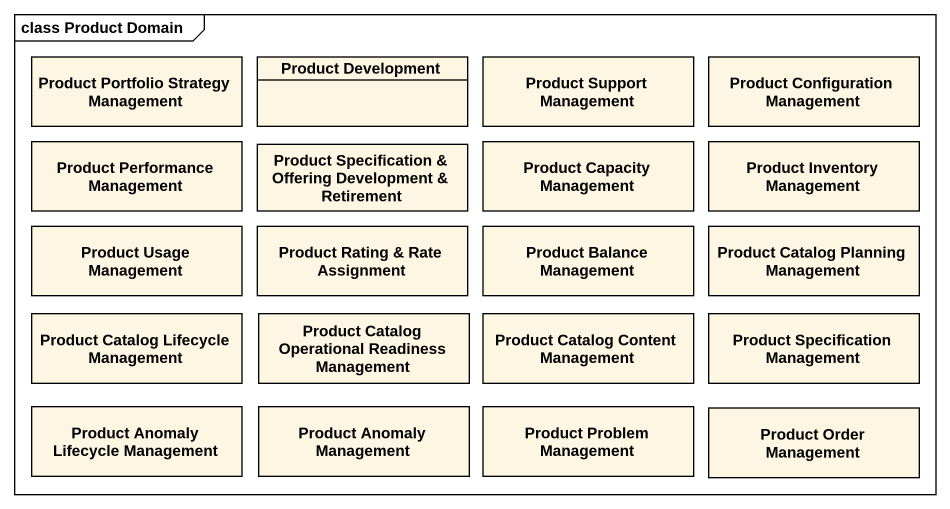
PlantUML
@startuml
mainframe class Product Domain
hide circle
hide empty members
class "Product Portfolio Strategy Management" as Product_Portfolio_Strategy
class "Product Development" as Product_Development
class "Product Support Management" as Product_Support_Management
class "Product Configuration Management" as Product_Configuration
class "Product Performance Management" as Product_Performance
class "Product Specification & Offering Development & Retirement" as Product_Specification
class "Product Capacity Management" as Product_Capacity_Management
class "Product Inventory Management" as Product_Inventory_Management
class "Product Usage Management" as Product_Usage_Management
class "Product Rating & Rate Assignment" as Product_Rating_Rate
class "Product Balance Management" as Product_Balance_Management
class "Product Catalog Planning Management" as Product_Catalog_Planning
class "Product Catalog Lifecycle Management" as Product_Catalog_Lifecycle
class "Product Catalog Operational Readiness Management" as Product_Catalog_Operational
class "Product Catalog Content Management" as Product_Catalog_Content
class "Product Specification Management" as Product_Specification_2
class "Product Anomaly Lifecycle Management" as Product_Anomaly_Lifecycle
class "Product Anomaly Management" as Product_Anomaly_Management
class "Product Problem Management" as Product_Problem_Management
class "Product Order Management" as Product_Order_Management
@enduml
